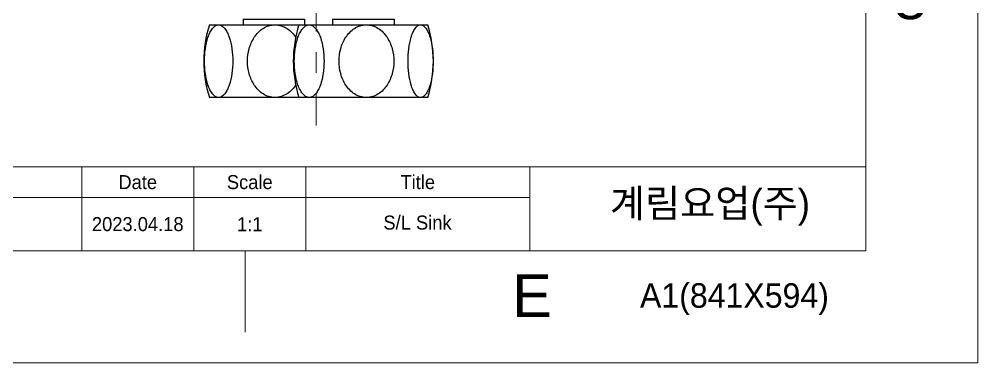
# Model space of a CAD drawing. Header units: inches. Extents: x 6332 to 6926, y -3179 to -2339.
# Drawn here: x 6754.5 to 6925.7, y -3179.1 to -3117.7 of the extents above; entities that cross this region are included whole.
import ezdxf

# ---------------------------------------------------------------- set-up
doc = ezdxf.new("R2010")
doc.units = ezdxf.units.IN
doc.header["$LTSCALE"] = 4.84
doc.header["$MEASUREMENT"] = 0
doc.header["$PDMODE"] = 3
doc.header["$PDSIZE"] = 0.3125
doc.linetypes.add('CENTERX2', pattern=[20.32, 12.7, -2.54, 2.54, -2.54])
doc.layers.get('0').update_dxf_attribs({"linetype": 'CONTINUOUS', "lineweight": 13})
doc.layers.get('Defpoints').update_dxf_attribs({"color": 3, "linetype": 'CONTINUOUS'})
doc.layers.add('CENTER', color=1, linetype='CENTERX2', lineweight=15)
doc.layers.add('TEXT', color=2, linetype='CONTINUOUS', lineweight=13)
doc.styles.add('ROMANS', font='Gulim.ttf')
doc.styles.get("Standard").update_dxf_attribs({"font": 'arial.ttf'})
doc.dimstyles.new('사본(2) DIMSTYLE_1', dxfattribs={"dimtxt": 7, "dimasz": 7, "dimexe": 1, "dimexo": 1, "dimgap": 3, "dimtad": 1, "dimtih": 1, "dimtoh": 1, "dimdec": 1, "dimdsep": 46, "dimtxsty": 'Standard', "dimcen": 0, "dimclrd": 3, "dimclre": 3, "dimclrt": 4, "dimadec": 1, "dimazin": 0, "dimtp": 0.3, "dimtm": 0.3, "dimtfac": 1, "dimtdec": 1, "dimtofl": 0, "dimtmove": 0, "dimatfit": 3, "dimfxl": 1, "dimtolj": 1, "dimtzin": 0, "dimarcsym": 0})

# ---------------------------------------------------------------- blocks, each defined once
blk = doc.blocks.new('*D32')
at = {"color": 3, "lineweight": -2, "transparency": 16777216}
for start, end in [(266.04152, 267.72846), (268.17547, 269.86243)]:
    blk.add_arc((6807.54, 244.3), 2915.49, start, end, dxfattribs=at)
at = {"color": 3, "transparency": 16777216}
for points in [[(6606.19, -2665.4), (6606.35, -2663.07), (6599.29, -2663.74)], [(6800.54, -2670.02), (6800.54, -2672.35), (6807.54, -2671.19)]]:
    blk.add_solid(points, dxfattribs=at)
at = {"layer": 'Defpoints', "color": 0, "transparency": 16777216}
for p in [(6601.81, -2628.62), (6807.54, -2629.43), (6668.64, -2667.88), (6596.35, -2704.86), (6807.54, -3136.73)]:
    blk.add_point(p, dxfattribs=at)
at = {"color": 4, "transparency": 16777216, "insert": (6703.35, -2669.33), "char_height": 7, "attachment_point": 5}
blk.add_mtext('\\A1;4.1°', dxfattribs=at)

msp = doc.modelspace()

# ---------------------------------------------------------------- linework, layer by layer
at = {"color": 7, "linetype": 'Continuous'}
for p, q in [((6925.69, -2339.1), (6925.69, -3179.1)), ((6905.69, -3159.1), (6905.69, -2359.1)), ((6794.89, -3159.1), (6794.89, -3173.64)), ((6331.69, -3179.1), (6925.69, -3179.1))]:
    msp.add_line(p, q, dxfattribs=at)
at = {"lineweight": -3}
for p, q in [((6794.49, -3117.73), (6805.49, -3117.73)), ((6794.49, -3117.73), (6794.49, -3118.73)), ((6805.49, -3117.73), (6805.49, -3118.73)), ((6810.46, -3117.73), (6821.46, -3117.73)), ((6810.46, -3117.73), (6810.46, -3118.73)), ((6821.46, -3117.73), (6821.46, -3118.73)), ((6788.49, -3118.73), (6827.46, -3118.73)), ((6827.46, -3131.73), (6788.49, -3131.73))]:
    msp.add_line(p, q, dxfattribs=at)
for p, q in [((6635.19, -3144.1), (6905.69, -3144.1)), ((6765.69, -3159.1), (6765.69, -3144.1)), ((6765.69, -3159.1), (6765.69, -3144.1)), ((6765.69, -3159.1), (6765.69, -3144.1)), ((6785.69, -3159.1), (6785.69, -3144.1)), ((6805.69, -3159.1), (6805.69, -3144.1)), ((6845.69, -3159.1), (6845.69, -3144.1)), ((6705.69, -3149.6), (6845.69, -3149.6))]:
    msp.add_line(p, q)
at = {"linetype": 'Continuous'}
msp.add_line((6905.69, -3159.1), (6351.69, -3159.1), dxfattribs=at)
at = {"lineweight": -3}
for centre, start, end in [((6809.11, -3125.23), 162.5077, 197.4923), ((6825.09, -3125.23), 162.5077, 197.4923), ((6806.84, -3125.23), 342.5077, 17.4923)]:
    msp.add_arc(centre, 21.63, start, end, dxfattribs=at)
for points, knots in [([(6787.61, -3125.23), (6787.61, -3124.49), (6787.7, -3123.05), (6788.07, -3121.33), (6788.56, -3120.12), (6789.06, -3119.25), (6789.71, -3118.73), (6790.13, -3118.73)], [0, 0, 0, 0, 0.301519, 0.585419, 0.713806, 0.827791, 1, 1, 1, 1]), ([(6790.13, -3118.73), (6790.55, -3118.73), (6791.2, -3119.25), (6791.7, -3120.12), (6792.19, -3121.33), (6792.56, -3123.05), (6792.65, -3124.49), (6792.65, -3125.23)], [0, 0, 0, 0, 0.172211, 0.286185, 0.414574, 0.69849, 1, 1, 1, 1]), ([(6795.29, -3125.23), (6795.29, -3124.49), (6795.49, -3122.99), (6796.39, -3120.91), (6797.95, -3119.23), (6799.45, -3118.73), (6800.19, -3118.73)], [0, 0, 0, 0, 0.250945, 0.501572, 0.751539, 1, 1, 1, 1]), ([(6800.19, -3118.73), (6800.94, -3118.73), (6802.48, -3119.26), (6803.53, -3120.42), (6803.93, -3121.07)], [0, 0, 0, 0, 0.49838, 1, 1, 1, 1]), ([(6803.64, -3125.23), (6803.64, -3124.49), (6803.75, -3123.05), (6804.13, -3121.32), (6804.65, -3120.11), (6805.18, -3119.24), (6805.86, -3118.73), (6806.3, -3118.73)], [0, 0, 0, 0, 0.298582, 0.580396, 0.708471, 0.822979, 1, 1, 1, 1]), ([(6806.3, -3118.73), (6806.74, -3118.73), (6807.41, -3119.24), (6807.95, -3120.11), (6808.46, -3121.32), (6808.85, -3123.05), (6808.95, -3124.49), (6808.95, -3125.23)], [0, 0, 0, 0, 0.177022, 0.29152, 0.419597, 0.701427, 1, 1, 1, 1]), ([(6811.63, -3125.23), (6811.63, -3124.49), (6811.83, -3122.99), (6812.73, -3120.91), (6814.28, -3119.23), (6815.78, -3118.73), (6816.52, -3118.73)], [0, 0, 0, 0, 0.251037, 0.501736, 0.751679, 1, 1, 1, 1]), ([(6816.52, -3118.73), (6817.26, -3118.73), (6818.76, -3119.23), (6820.31, -3120.91), (6821.22, -3122.99), (6821.42, -3124.49), (6821.42, -3125.23)], [0, 0, 0, 0, 0.248332, 0.498271, 0.748955, 1, 1, 1, 1]), ([(6823.95, -3125.23), (6823.95, -3124.49), (6824.04, -3123.05), (6824.36, -3121.33), (6824.8, -3120.12), (6825.23, -3119.28), (6825.8, -3118.73), (6826.19, -3118.73)], [0, 0, 0, 0, 0.307851, 0.596308, 0.725436, 0.838372, 1, 1, 1, 1]), ([(6826.19, -3118.73), (6826.58, -3118.73), (6827.16, -3119.28), (6827.59, -3120.12), (6828.02, -3121.33), (6828.35, -3123.05), (6828.43, -3124.49), (6828.43, -3125.23)], [0, 0, 0, 0, 0.16163, 0.274555, 0.403685, 0.692158, 1, 1, 1, 1]), ([(6790.13, -3131.73), (6789.71, -3131.73), (6789.06, -3131.22), (6788.56, -3130.35), (6788.07, -3129.14), (6787.7, -3127.42), (6787.61, -3125.98), (6787.61, -3125.23)], [0, 0, 0, 0, 0.172211, 0.286185, 0.414574, 0.69849, 1, 1, 1, 1]), ([(6792.65, -3125.23), (6792.65, -3125.98), (6792.56, -3127.42), (6792.19, -3129.14), (6791.7, -3130.35), (6791.2, -3131.22), (6790.55, -3131.73), (6790.13, -3131.73)], [0, 0, 0, 0, 0.301519, 0.585419, 0.713806, 0.827791, 1, 1, 1, 1]), ([(6800.19, -3131.73), (6799.45, -3131.73), (6797.95, -3131.23), (6796.39, -3129.56), (6795.49, -3127.48), (6795.29, -3125.98), (6795.29, -3125.23)], [0, 0, 0, 0, 0.248459, 0.498422, 0.74906, 1, 1, 1, 1]), ([(6806.3, -3131.73), (6805.86, -3131.73), (6805.18, -3131.23), (6804.65, -3130.35), (6804.13, -3129.15), (6803.75, -3127.42), (6803.64, -3125.98), (6803.64, -3125.23)], [0, 0, 0, 0, 0.177022, 0.29152, 0.419597, 0.701427, 1, 1, 1, 1]), ([(6808.95, -3125.23), (6808.95, -3125.98), (6808.85, -3127.42), (6808.46, -3129.15), (6807.95, -3130.35), (6807.41, -3131.23), (6806.74, -3131.73), (6806.3, -3131.73)], [0, 0, 0, 0, 0.298582, 0.580396, 0.708471, 0.822979, 1, 1, 1, 1]), ([(6816.52, -3131.73), (6815.78, -3131.73), (6814.28, -3131.24), (6812.73, -3129.56), (6811.83, -3127.48), (6811.63, -3125.98), (6811.63, -3125.23)], [0, 0, 0, 0, 0.248332, 0.498271, 0.748955, 1, 1, 1, 1]), ([(6821.42, -3125.23), (6821.42, -3125.98), (6821.22, -3127.48), (6820.31, -3129.56), (6818.76, -3131.24), (6817.26, -3131.73), (6816.52, -3131.73)], [0, 0, 0, 0, 0.251037, 0.501736, 0.751679, 1, 1, 1, 1]), ([(6826.19, -3131.73), (6825.8, -3131.73), (6825.23, -3131.19), (6824.8, -3130.35), (6824.36, -3129.13), (6824.04, -3127.41), (6823.95, -3125.98), (6823.95, -3125.23)], [0, 0, 0, 0, 0.16163, 0.274555, 0.403685, 0.692158, 1, 1, 1, 1]), ([(6828.43, -3125.23), (6828.43, -3125.98), (6828.35, -3127.41), (6828.02, -3129.13), (6827.59, -3130.35), (6827.16, -3131.19), (6826.58, -3131.73), (6826.19, -3131.73)], [0, 0, 0, 0, 0.307851, 0.596308, 0.725436, 0.838372, 1, 1, 1, 1]), ([(6803.93, -3129.4), (6803.53, -3130.04), (6802.48, -3131.21), (6800.94, -3131.73), (6800.19, -3131.73)], [0, 0, 0, 0, 0.501623, 1, 1, 1, 1])]:
    msp.add_open_spline(points, degree=3, knots=knots, dxfattribs=at)
at = {"layer": 'CENTER', "ltscale": 0.3, "extrusion": (-1, -2.22045e-16, 0)}
msp.add_line((6807.54, -2629.43), (6807.54, -3136.73), dxfattribs=at)

# ---------------------------------------------------------------- texts
at = {"char_height": 7.62, "attachment_point": 5}
for s, width, insert in [('8', 50, (6913.61, -3113.98)), ('E', 10, (6846.08, -3167.11))]:
    msp.add_mtext_dynamic_manual_height_columns(s, width=width, gutter_width=12.5, heights=[0], dxfattribs=dict(at, insert=insert))
at = {"layer": 'TEXT', "style": 'ROMANS'}
msp.add_text('A1(841X594)', height=4.375, dxfattribs=at).set_placement((6865.37, -3169.26))
at = {"layer": 'TEXT', "char_height": 2.5, "attachment_point": 5, "style": 'ROMANS'}
for s, width, insert in [('Date', 20, (6775.69, -3146.85)), ('Scale', 20, (6795.69, -3146.85)), ('Title', 40, (6825.69, -3146.85)), ('S/L Sink', 31.8138, (6825.64, -3154.07)), ('2023.04.18', 20, (6775.69, -3154.35)), ('1:1', 20, (6795.69, -3154.35))]:
    msp.add_mtext_dynamic_manual_height_columns(s, width=width, gutter_width=12.5, heights=[0], dxfattribs=dict(at, insert=insert))
at = {"layer": 'TEXT', "linetype": 'CENTERX2', "insert": (6877.86, -3151.36), "char_height": 5, "attachment_point": 5}
msp.add_mtext_dynamic_manual_height_columns('{\\fHYGothic-Medium|b0|i0|c129|p18;계림요업(주)}', width=60, gutter_width=12.5, heights=[0], dxfattribs=at)

# ---------------------------------------------------------------- dimensions: what is measured, and where the dimension line sits
at = {"color": 6}
dim = msp.add_angular_dim_2l(base=(6668.64, -2667.88), line1=((6807.54, -2629.43), (6807.54, -3136.73)), line2=((6596.35, -2704.86), (6601.81, -2628.62)), dimstyle='사본(2) DIMSTYLE_1', dxfattribs=at)
dim.commit()
dim.dimension.update_dxf_attribs({"geometry": '*D32', "text_midpoint": (6703.35, -2669.33)})

doc.saveas('drawing.dxf')
